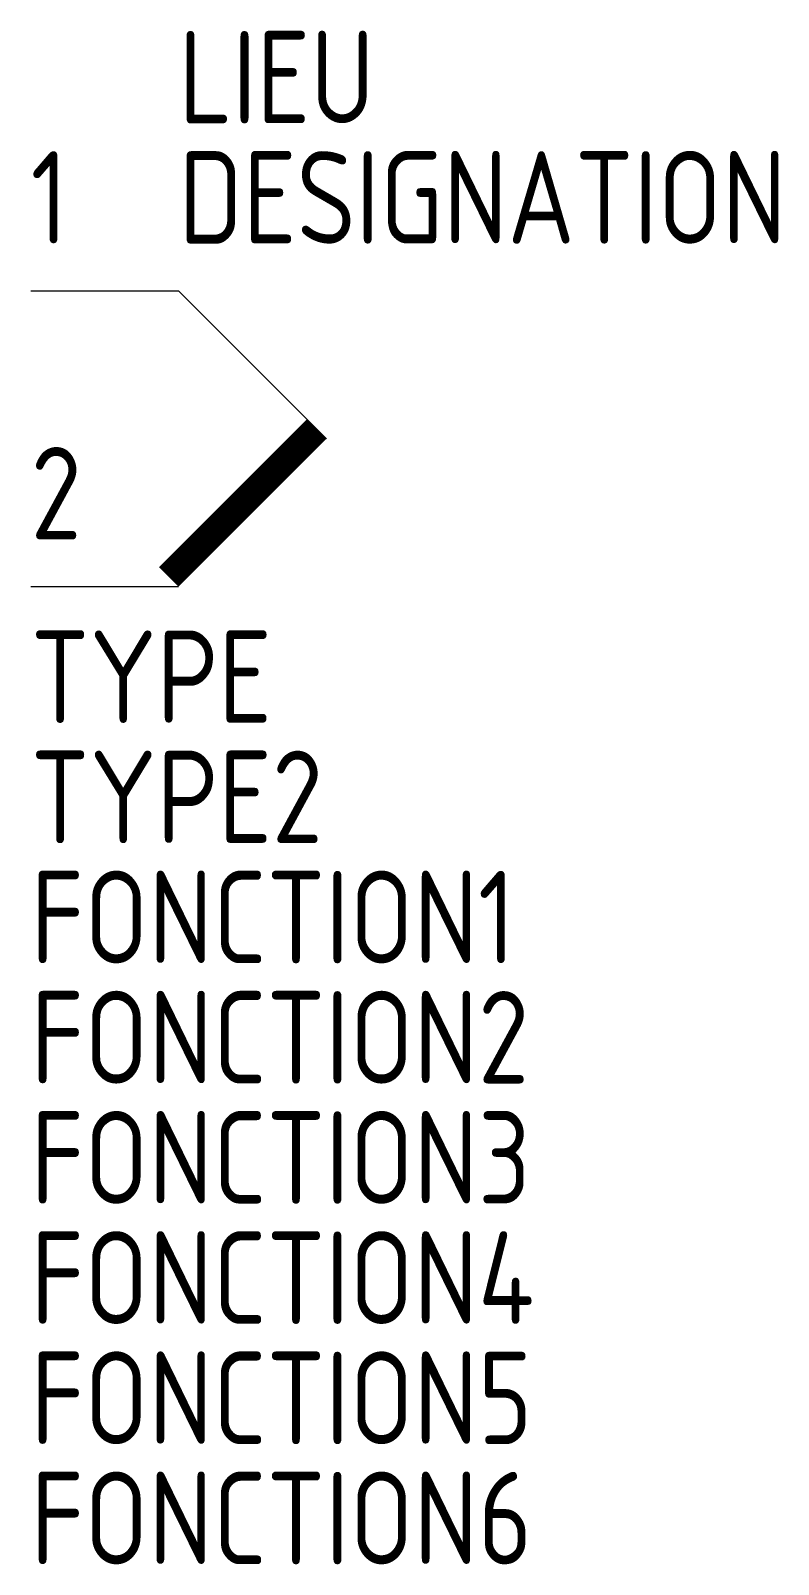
# Model space of a CAD drawing. Extents: x -1584.6 to -1564.4, y -914 to -872.6.
import ezdxf

# ---------------------------------------------------------------- set-up
doc = ezdxf.new("R2010")
doc.units = 0
for name, color, linetype in [('SYMB_FIL', 3, 'CONTINUOUS'), ('SYMB_TXT_CONTACT', 2, 'CONTINUOUS'), ('SYMB_TXT_NOM', 3, 'CONTINUOUS')]:
    doc.layers.add(name, color=color, linetype=linetype)
doc.styles.add('NET2_5', font='isocp.shx', dxfattribs={"width": 0.9, "height": 2.5})

msp = doc.modelspace()

# ---------------------------------------------------------------- linework, layer by layer
at = {"layer": 'SYMB_FIL'}
for p, q in [((-1584.634, -879.593), (-1580.634, -879.593)), ((-1576.634, -883.593), (-1580.634, -879.593)), ((-1584.634, -887.593), (-1580.634, -887.593))]:
    msp.add_line(p, q, dxfattribs=at)
at = {"layer": 'SYMB_FIL', "const_width": 0.75}
msp.add_lwpolyline([(-1576.899, -883.328), (-1580.899, -887.328)], dxfattribs=at)

# ---------------------------------------------------------------- texts
at = {"layer": 'SYMB_TXT_CONTACT', "style": 'NET2_5', "width": 0.9, "flags": 8}
for tag, p in [('1', (-1584.634, -878.318)), ('2', (-1584.634, -886.318))]:
    msp.add_attdef(tag, p, '?', height=2.5, dxfattribs=at)
at = {"layer": 'SYMB_TXT_NOM', "style": 'NET2_5', "width": 0.9, "flags": 8}
for tag, p, s in [('LIEU', (-1580.634, -875.068), ''), ('DESIGNATION', (-1580.634, -878.318), 'B?'), ('TYPE', (-1584.634, -891.279), ''), ('TYPE2', (-1584.634, -894.529), ''), ('FONCTION1', (-1584.634, -897.779), ''), ('FONCTION2', (-1584.634, -901.029), ''), ('FONCTION3', (-1584.634, -904.279), ''), ('FONCTION4', (-1584.634, -907.529), ''), ('FONCTION5', (-1584.634, -910.779), ''), ('FONCTION6', (-1584.634, -914.029), '')]:
    msp.add_attdef(tag, p, s, height=2.5, dxfattribs=at)

doc.saveas('drawing.dxf')
